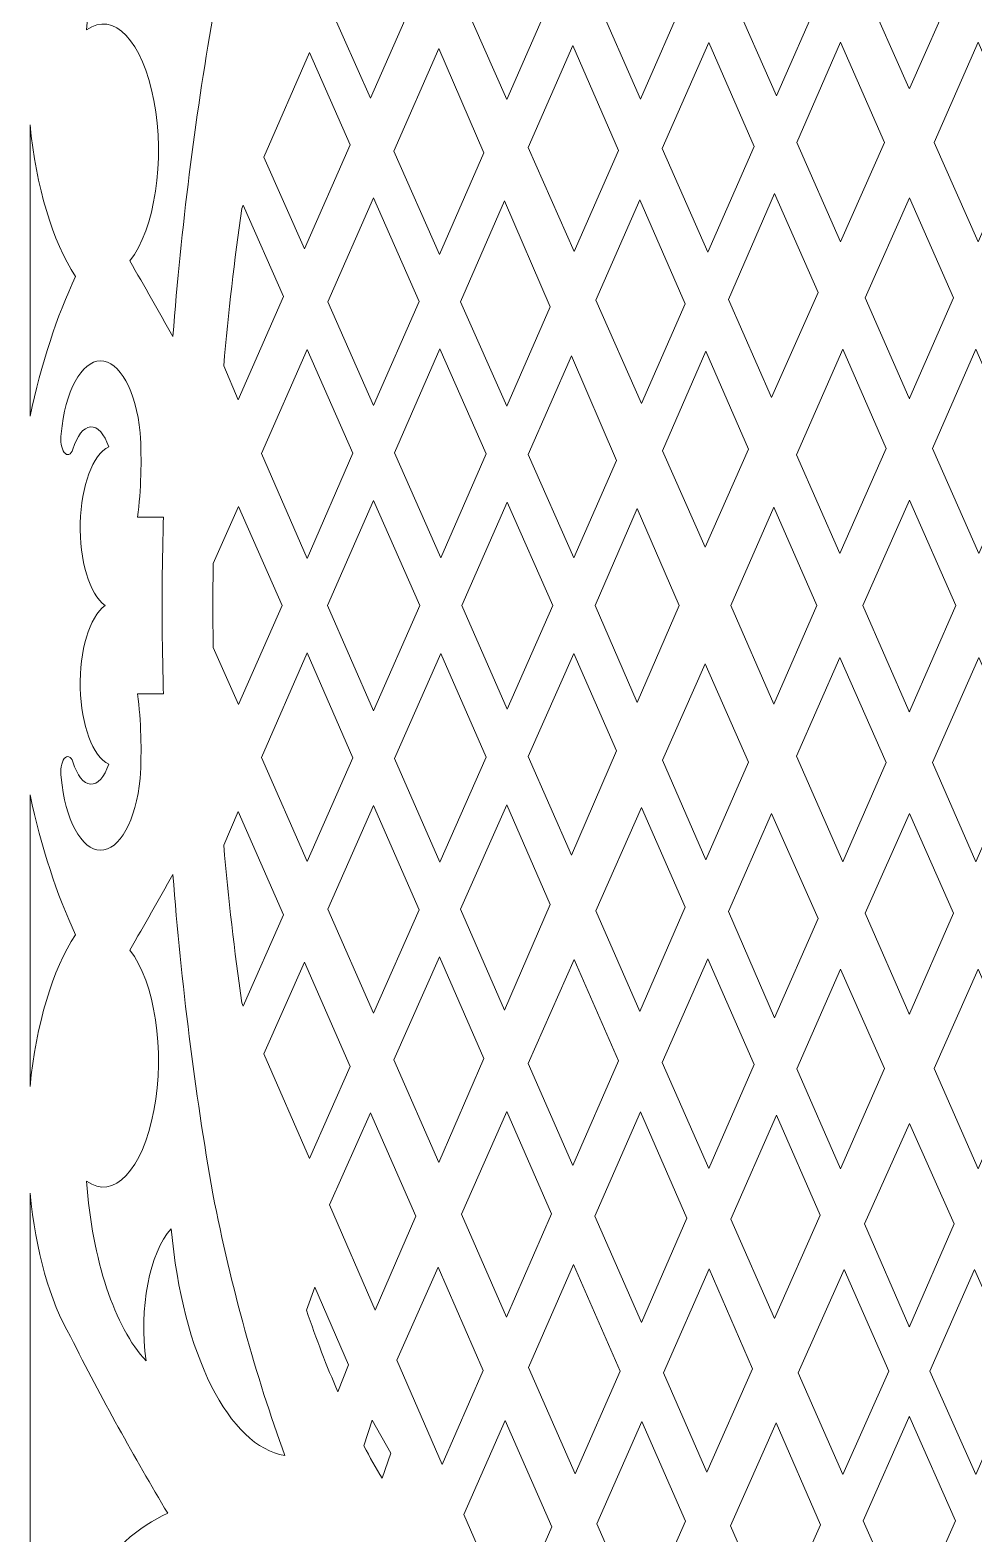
# Model space of a CAD drawing. Header units: millimetres. Extents: x -98 to 307, y -584 to 79.
# Drawn here: x 105.1 to 154.2, y -467.2 to -389 of the extents above; entities that cross this region are included whole.
import ezdxf

# ---------------------------------------------------------------- set-up
doc = ezdxf.new("R2010")
doc.units = ezdxf.units.MM
doc.header["$MEASUREMENT"] = 0
doc.layers.add('layer 1', color=7, linetype='Continuous')

msp = doc.modelspace()

# ---------------------------------------------------------------- linework, layer by layer
at = {"layer": 'layer 1', "lineweight": 9}
for points, knots in [([(112.428, -386.5152), (113.0181, -380.0022), (115.4353, -375.1855), (118.3397, -374.7352), (118.3397, -374.7352), (116.8266, -378.8583), (115.5662, -383.4327), (114.5933, -388.3326), (114.5933, -388.3326), (113.6549, -393.6914), (112.9598, -399.2562), (112.5188, -404.9394), (112.5188, -404.9394), (111.7734, -403.6297), (111.0287, -402.3178), (110.2847, -401.0037), (110.2847, -401.0037), (111.5747, -399.3688), (112.114, -395.7687), (111.5329, -392.6707), (111.5329, -392.6707), (110.9518, -389.5728), (109.4389, -387.9821), (108.031, -388.9889), (108.031, -388.9889), (108.3244, -384.9002), (109.4819, -381.4057), (111.1243, -379.6497), (111.1243, -379.6497), (110.7428, -382.3613), (111.3006, -385.2991), (112.428, -386.5152)], [0, 0, 0, 0, 0.1111111, 0.1111111, 0.1111111, 0.1111111, 0.2222222, 0.2222222, 0.2222222, 0.2222222, 0.3333333, 0.3333333, 0.3333333, 0.3333333, 0.4444444, 0.4444444, 0.4444444, 0.4444444, 0.5555556, 0.5555556, 0.5555556, 0.5555556, 0.6666667, 0.6666667, 0.6666667, 0.6666667, 0.7777778, 0.7777778, 0.7777778, 0.7777778, 1, 1, 1, 1]), ([(150.8077, -381.4773), (150.8077, -381.4773), (153.142, -386.7825), (153.142, -386.7825), (153.142, -386.7825), (153.142, -386.7825), (150.8297, -391.9983), (150.8297, -391.9983), (150.8297, -391.9983), (150.8297, -391.9983), (150.807, -392.0493), (150.807, -392.0493), (150.807, -392.0493), (150.807, -392.0493), (150.7856, -391.9983), (150.7856, -391.9983), (150.7856, -391.9983), (150.7856, -391.9983), (148.4733, -386.7825), (148.4733, -386.7825), (148.4733, -386.7825), (148.4733, -386.7825), (150.8077, -381.4773), (150.8077, -381.4773)], [0, 0, 0, 0, 0.1428571, 0.1428571, 0.1428571, 0.1428571, 0.2857143, 0.2857143, 0.2857143, 0.2857143, 0.4285714, 0.4285714, 0.4285714, 0.4285714, 0.5714286, 0.5714286, 0.5714286, 0.5714286, 0.7142857, 0.7142857, 0.7142857, 0.7142857, 1, 1, 1, 1]), ([(125.1423, -387.175), (125.1423, -387.175), (122.7872, -392.5495), (122.7872, -392.5495), (122.7872, -392.5495), (122.7872, -392.5495), (120.6649, -387.756), (120.6649, -387.756), (120.6649, -387.756), (120.6649, -387.756), (123.0355, -382.2918), (123.0355, -382.2918), (123.0355, -382.2918), (123.0355, -382.2918), (125.1423, -387.175), (125.1423, -387.175)], [0, 0, 0, 0, 0.2, 0.2, 0.2, 0.2, 0.4, 0.4, 0.4, 0.4, 0.6, 0.6, 0.6, 0.6, 1, 1, 1, 1]), ([(132.206, -387.2917), (132.206, -387.2917), (129.8846, -392.621), (129.8846, -392.621), (129.8846, -392.621), (129.8846, -392.621), (127.5182, -387.2746), (127.5182, -387.2746), (127.5182, -387.2746), (127.5182, -387.2746), (129.863, -381.9172), (129.863, -381.9172), (129.863, -381.9172), (129.863, -381.9172), (132.206, -387.2917), (132.206, -387.2917)], [0, 0, 0, 0, 0.2, 0.2, 0.2, 0.2, 0.4, 0.4, 0.4, 0.4, 0.6, 0.6, 0.6, 0.6, 1, 1, 1, 1]), ([(139.2452, -387.072), (139.2452, -387.072), (136.8358, -392.6016), (136.8358, -392.6016), (136.8358, -392.6016), (136.8358, -392.6016), (134.4552, -387.1759), (134.4552, -387.1759), (134.4552, -387.1759), (134.4552, -387.1759), (136.8736, -381.6503), (136.8736, -381.6503), (136.8736, -381.6503), (136.8736, -381.6503), (139.2452, -387.072), (139.2452, -387.072)], [0, 0, 0, 0, 0.2, 0.2, 0.2, 0.2, 0.4, 0.4, 0.4, 0.4, 0.6, 0.6, 0.6, 0.6, 1, 1, 1, 1]), ([(146.1708, -387.2351), (146.1708, -387.2351), (143.8967, -392.4208), (143.8967, -392.4208), (143.8967, -392.4208), (143.8967, -392.4208), (141.5288, -387.0267), (141.5288, -387.0267), (141.5288, -387.0267), (141.5288, -387.0267), (143.7998, -381.8457), (143.7998, -381.8457), (143.7998, -381.8457), (143.7998, -381.8457), (146.1708, -387.2351), (146.1708, -387.2351)], [0, 0, 0, 0, 0.2, 0.2, 0.2, 0.2, 0.4, 0.4, 0.4, 0.4, 0.6, 0.6, 0.6, 0.6, 1, 1, 1, 1]), ([(121.7294, -394.9632), (121.7294, -394.9632), (119.3565, -400.3783), (119.3565, -400.3783), (119.3565, -400.3783), (119.3565, -400.3783), (117.2542, -395.6177), (117.2542, -395.6177), (117.2542, -395.6177), (117.2542, -395.6177), (119.6188, -390.1672), (119.6188, -390.1672), (119.6188, -390.1672), (119.6188, -390.1672), (121.7294, -394.9632), (121.7294, -394.9632)], [0, 0, 0, 0, 0.2, 0.2, 0.2, 0.2, 0.4, 0.4, 0.4, 0.4, 0.6, 0.6, 0.6, 0.6, 1, 1, 1, 1]), ([(128.6826, -395.3804), (128.6826, -395.3804), (126.3804, -400.6654), (126.3804, -400.6654), (126.3804, -400.6654), (126.3804, -400.6654), (124.0053, -395.3007), (124.0053, -395.3007), (124.0053, -395.3007), (124.0053, -395.3007), (126.3434, -389.9587), (126.3434, -389.9587), (126.3434, -389.9587), (126.3434, -389.9587), (128.6826, -395.3804), (128.6826, -395.3804)], [0, 0, 0, 0, 0.2, 0.2, 0.2, 0.2, 0.4, 0.4, 0.4, 0.4, 0.6, 0.6, 0.6, 0.6, 1, 1, 1, 1]), ([(135.6786, -395.2572), (135.6786, -395.2572), (133.383, -400.5252), (133.383, -400.5252), (133.383, -400.5252), (133.383, -400.5252), (130.9843, -395.1059), (130.9843, -395.1059), (130.9843, -395.1059), (130.9843, -395.1059), (133.3031, -389.8081), (133.3031, -389.8081), (133.3031, -389.8081), (133.3031, -389.8081), (135.6786, -395.2572), (135.6786, -395.2572)], [0, 0, 0, 0, 0.2, 0.2, 0.2, 0.2, 0.4, 0.4, 0.4, 0.4, 0.6, 0.6, 0.6, 0.6, 1, 1, 1, 1]), ([(142.7394, -395.0601), (142.7394, -395.0601), (140.3276, -400.56), (140.3276, -400.56), (140.3276, -400.56), (140.3276, -400.56), (137.961, -395.1662), (137.961, -395.1662), (137.961, -395.1662), (137.961, -395.1662), (140.3759, -389.6568), (140.3759, -389.6568), (140.3759, -389.6568), (140.3759, -389.6568), (142.7394, -395.0601), (142.7394, -395.0601)], [0, 0, 0, 0, 0.2, 0.2, 0.2, 0.2, 0.4, 0.4, 0.4, 0.4, 0.6, 0.6, 0.6, 0.6, 1, 1, 1, 1]), ([(149.5206, -394.8499), (149.5206, -394.8499), (147.23, -400.0136), (147.23, -400.0136), (147.23, -400.0136), (147.23, -400.0136), (144.9602, -394.8432), (144.9602, -394.8432), (144.9602, -394.8432), (144.9602, -394.8432), (147.2283, -389.6392), (147.2283, -389.6392), (147.2283, -389.6392), (147.2283, -389.6392), (149.5206, -394.8499), (149.5206, -394.8499)], [0, 0, 0, 0, 0.2, 0.2, 0.2, 0.2, 0.4, 0.4, 0.4, 0.4, 0.6, 0.6, 0.6, 0.6, 1, 1, 1, 1]), ([(152.0947, -394.8499), (152.0947, -394.8499), (154.3853, -400.0136), (154.3853, -400.0136), (154.3853, -400.0136), (154.3853, -400.0136), (156.6551, -394.8432), (156.6551, -394.8432), (156.6551, -394.8432), (156.6551, -394.8432), (154.3869, -389.6392), (154.3869, -389.6392), (154.3869, -389.6392), (154.3869, -389.6392), (152.0947, -394.8499), (152.0947, -394.8499)], [0, 0, 0, 0, 0.2, 0.2, 0.2, 0.2, 0.4, 0.4, 0.4, 0.4, 0.6, 0.6, 0.6, 0.6, 1, 1, 1, 1]), ([(107.4565, -401.8114), (106.4816, -403.8852), (105.6804, -406.3478), (105.0923, -409.0785), (105.0923, -409.0785), (105.0923, -409.0785), (105.0923, -393.9249), (105.0923, -393.9249), (105.0923, -393.9249), (105.4059, -397.1519), (106.2529, -399.9773), (107.4565, -401.8114)], [0, 0, 0, 0, 0.25, 0.25, 0.25, 0.25, 0.5, 0.5, 0.5, 0.5, 1, 1, 1, 1]), ([(125.3151, -403.1112), (125.3151, -403.1112), (122.9555, -408.5281), (122.9555, -408.5281), (122.9555, -408.5281), (122.9555, -408.5281), (120.5751, -403.1378), (120.5751, -403.1378), (120.5751, -403.1378), (120.5751, -403.1378), (122.9445, -397.7244), (122.9445, -397.7244), (122.9445, -397.7244), (122.9445, -397.7244), (125.3151, -403.1112), (125.3151, -403.1112)], [0, 0, 0, 0, 0.2, 0.2, 0.2, 0.2, 0.4, 0.4, 0.4, 0.4, 0.6, 0.6, 0.6, 0.6, 1, 1, 1, 1]), ([(132.1365, -403.3858), (132.1365, -403.3858), (129.8788, -408.567), (129.8788, -408.567), (129.8788, -408.567), (129.8788, -408.567), (127.472, -403.1308), (127.472, -403.1308), (127.472, -403.1308), (127.472, -403.1308), (129.7655, -397.8905), (129.7655, -397.8905), (129.7655, -397.8905), (129.7655, -397.8905), (132.1365, -403.3858), (132.1365, -403.3858)], [0, 0, 0, 0, 0.2, 0.2, 0.2, 0.2, 0.4, 0.4, 0.4, 0.4, 0.6, 0.6, 0.6, 0.6, 1, 1, 1, 1]), ([(139.1555, -403.2329), (139.1555, -403.2329), (136.8791, -408.424), (136.8791, -408.424), (136.8791, -408.424), (136.8791, -408.424), (134.5029, -403.0553), (134.5029, -403.0553), (134.5029, -403.0553), (134.5029, -403.0553), (136.7967, -397.8222), (136.7967, -397.8222), (136.7967, -397.8222), (136.7967, -397.8222), (139.1555, -403.2329), (139.1555, -403.2329)], [0, 0, 0, 0, 0.2, 0.2, 0.2, 0.2, 0.4, 0.4, 0.4, 0.4, 0.6, 0.6, 0.6, 0.6, 1, 1, 1, 1]), ([(146.06, -402.6511), (146.06, -402.6511), (143.6393, -408.108), (143.6393, -408.108), (143.6393, -408.108), (143.6393, -408.108), (141.4017, -403.008), (141.4017, -403.008), (141.4017, -403.008), (141.4017, -403.008), (143.8045, -397.4949), (143.8045, -397.4949), (143.8045, -397.4949), (143.8045, -397.4949), (146.06, -402.6511), (146.06, -402.6511)], [0, 0, 0, 0, 0.2, 0.2, 0.2, 0.2, 0.4, 0.4, 0.4, 0.4, 0.6, 0.6, 0.6, 0.6, 1, 1, 1, 1]), ([(150.8077, -397.7254), (150.8077, -397.7254), (153.1039, -402.9325), (153.1039, -402.9325), (153.1039, -402.9325), (153.1039, -402.9325), (150.8297, -408.1129), (150.8297, -408.1129), (150.8297, -408.1129), (150.8297, -408.1129), (150.8079, -408.1712), (150.8079, -408.1712), (150.8079, -408.1712), (150.8079, -408.1712), (150.7856, -408.1129), (150.7856, -408.1129), (150.7856, -408.1129), (150.7856, -408.1129), (148.5114, -402.9325), (148.5114, -402.9325), (148.5114, -402.9325), (148.5114, -402.9325), (150.8077, -397.7254), (150.8077, -397.7254)], [0, 0, 0, 0, 0.1428571, 0.1428571, 0.1428571, 0.1428571, 0.2857143, 0.2857143, 0.2857143, 0.2857143, 0.4285714, 0.4285714, 0.4285714, 0.4285714, 0.5714286, 0.5714286, 0.5714286, 0.5714286, 0.7142857, 0.7142857, 0.7142857, 0.7142857, 1, 1, 1, 1]), ([(116.1777, -398.0991), (116.1777, -398.0991), (118.2735, -402.8498), (118.2735, -402.8498), (118.2735, -402.8498), (118.2735, -402.8498), (115.919, -408.2227), (115.919, -408.2227), (115.919, -408.2227), (115.919, -408.2227), (115.1623, -406.4622), (115.1623, -406.4622), (115.1623, -406.4622), (115.4019, -403.6918), (115.7156, -400.9575), (116.1015, -398.2746), (116.1015, -398.2746), (116.1015, -398.2746), (116.1777, -398.0991), (116.1777, -398.0991)], [0, 0, 0, 0, 0.1666667, 0.1666667, 0.1666667, 0.1666667, 0.3333333, 0.3333333, 0.3333333, 0.3333333, 0.5, 0.5, 0.5, 0.5, 0.6666667, 0.6666667, 0.6666667, 0.6666667, 1, 1, 1, 1]), ([(121.8739, -411.0109), (121.8739, -411.0109), (119.4942, -416.474), (119.4942, -416.474), (119.4942, -416.474), (119.4942, -416.474), (117.1249, -411.0207), (117.1249, -411.0207), (117.1249, -411.0207), (117.1249, -411.0207), (119.4922, -405.6122), (119.4922, -405.6122), (119.4922, -405.6122), (119.4922, -405.6122), (121.8739, -411.0109), (121.8739, -411.0109)], [0, 0, 0, 0, 0.2, 0.2, 0.2, 0.2, 0.4, 0.4, 0.4, 0.4, 0.6, 0.6, 0.6, 0.6, 1, 1, 1, 1]), ([(128.8028, -411.0364), (128.8028, -411.0364), (126.4487, -416.4387), (126.4487, -416.4387), (126.4487, -416.4387), (126.4487, -416.4387), (124.0373, -410.978), (124.0373, -410.978), (124.0373, -410.978), (124.0373, -410.978), (126.4007, -405.5782), (126.4007, -405.5782), (126.4007, -405.5782), (126.4007, -405.5782), (128.8028, -411.0364), (128.8028, -411.0364)], [0, 0, 0, 0, 0.2, 0.2, 0.2, 0.2, 0.4, 0.4, 0.4, 0.4, 0.6, 0.6, 0.6, 0.6, 1, 1, 1, 1]), ([(142.4498, -410.7895), (142.4498, -410.7895), (140.1854, -415.8941), (140.1854, -415.8941), (140.1854, -415.8941), (140.1854, -415.8941), (137.9685, -410.8853), (137.9685, -410.8853), (137.9685, -410.8853), (137.9685, -410.8853), (140.2297, -405.6971), (140.2297, -405.6971), (140.2297, -405.6971), (140.2297, -405.6971), (142.4498, -410.7895), (142.4498, -410.7895)], [0, 0, 0, 0, 0.2, 0.2, 0.2, 0.2, 0.4, 0.4, 0.4, 0.4, 0.6, 0.6, 0.6, 0.6, 1, 1, 1, 1]), ([(149.61, -410.7668), (149.61, -410.7668), (147.1966, -416.2155), (147.1966, -416.2155), (147.1966, -416.2155), (147.1966, -416.2155), (144.9482, -411.0911), (144.9482, -411.0911), (144.9482, -411.0911), (144.9482, -411.0911), (147.3481, -405.596), (147.3481, -405.596), (147.3481, -405.596), (147.3481, -405.596), (149.61, -410.7668), (149.61, -410.7668)], [0, 0, 0, 0, 0.2, 0.2, 0.2, 0.2, 0.4, 0.4, 0.4, 0.4, 0.6, 0.6, 0.6, 0.6, 1, 1, 1, 1]), ([(152.0053, -410.7668), (152.0053, -410.7668), (154.4187, -416.2155), (154.4187, -416.2155), (154.4187, -416.2155), (154.4187, -416.2155), (156.6671, -411.0911), (156.6671, -411.0911), (156.6671, -411.0911), (156.6671, -411.0911), (154.2671, -405.596), (154.2671, -405.596), (154.2671, -405.596), (154.2671, -405.596), (152.0053, -410.7668), (152.0053, -410.7668)], [0, 0, 0, 0, 0.2, 0.2, 0.2, 0.2, 0.4, 0.4, 0.4, 0.4, 0.6, 0.6, 0.6, 0.6, 1, 1, 1, 1]), ([(108.9921, -418.925), (108.1865, -419.5237), (107.6571, -421.2835), (107.7011, -423.2164), (107.7011, -423.2164), (107.7451, -425.1494), (108.3515, -426.7742), (109.18, -427.1789), (109.18, -427.1789), (108.958, -427.8526), (108.6066, -428.2383), (108.2377, -428.2132), (108.2377, -428.2132), (107.8687, -428.1882), (107.528, -427.7555), (107.3239, -427.0527), (107.3239, -427.0527), (107.2095, -426.7588), (107.0207, -426.6882), (106.8712, -426.8833), (106.8712, -426.8833), (106.7218, -427.0784), (106.6526, -427.486), (106.7053, -427.8604), (106.7053, -427.8604), (106.915, -430.0616), (107.7653, -431.6353), (108.7513, -431.6474), (108.7513, -431.6474), (109.7373, -431.6596), (110.5949, -430.1068), (110.815, -427.9108), (110.815, -427.9108), (110.9084, -426.4421), (110.8632, -424.9445), (110.6824, -423.5189), (110.6824, -423.5189), (110.6824, -423.5189), (112.026, -423.5189), (112.026, -423.5189), (112.026, -423.5189), (111.9836, -421.9894), (111.9595, -420.4575), (111.9537, -418.925), (111.9537, -418.925), (111.9595, -417.3925), (111.9836, -415.8606), (112.026, -414.3311), (112.026, -414.3311), (112.026, -414.3311), (110.6824, -414.3311), (110.6824, -414.3311), (110.6824, -414.3311), (110.8632, -412.9054), (110.9084, -411.4079), (110.815, -409.9392), (110.815, -409.9392), (110.5949, -407.7432), (109.7373, -406.1904), (108.7513, -406.2026), (108.7513, -406.2026), (107.7653, -406.2147), (106.9151, -407.7884), (106.7053, -409.9896), (106.7053, -409.9896), (106.6525, -410.364), (106.7218, -410.7716), (106.8712, -410.9667), (106.8712, -410.9667), (107.0207, -411.1618), (107.2096, -411.0911), (107.3239, -410.7973), (107.3239, -410.7973), (107.528, -410.0945), (107.8687, -409.6618), (108.2377, -409.6368), (108.2377, -409.6368), (108.6066, -409.6117), (108.958, -409.9974), (109.18, -410.6712), (109.18, -410.6712), (108.3515, -411.0758), (107.7451, -412.7006), (107.7011, -414.6336), (107.7011, -414.6336), (107.6571, -416.5665), (108.1865, -418.3262), (108.9921, -418.925)], [0, 0, 0, 0, 0.0434783, 0.0434783, 0.0434783, 0.0434783, 0.0869565, 0.0869565, 0.0869565, 0.0869565, 0.1304348, 0.1304348, 0.1304348, 0.1304348, 0.173913, 0.173913, 0.173913, 0.173913, 0.2173913, 0.2173913, 0.2173913, 0.2173913, 0.2608696, 0.2608696, 0.2608696, 0.2608696, 0.3043478, 0.3043478, 0.3043478, 0.3043478, 0.3478261, 0.3478261, 0.3478261, 0.3478261, 0.3913043, 0.3913043, 0.3913043, 0.3913043, 0.4347826, 0.4347826, 0.4347826, 0.4347826, 0.4782609, 0.4782609, 0.4782609, 0.4782609, 0.5217391, 0.5217391, 0.5217391, 0.5217391, 0.5652174, 0.5652174, 0.5652174, 0.5652174, 0.6086957, 0.6086957, 0.6086957, 0.6086957, 0.6521739, 0.6521739, 0.6521739, 0.6521739, 0.6956522, 0.6956522, 0.6956522, 0.6956522, 0.7391304, 0.7391304, 0.7391304, 0.7391304, 0.7826087, 0.7826087, 0.7826087, 0.7826087, 0.826087, 0.826087, 0.826087, 0.826087, 0.8695652, 0.8695652, 0.8695652, 0.8695652, 0.9130435, 0.9130435, 0.9130435, 0.9130435, 1, 1, 1, 1]), ([(135.5842, -411.3768), (135.5842, -411.3768), (133.3642, -416.4395), (133.3642, -416.4395), (133.3642, -416.4395), (133.3642, -416.4395), (130.9884, -411.0733), (130.9884, -411.0733), (130.9884, -411.0733), (130.9884, -411.0733), (133.2385, -405.9399), (133.2385, -405.9399), (133.2385, -405.9399), (133.2385, -405.9399), (135.5842, -411.3768), (135.5842, -411.3768)], [0, 0, 0, 0, 0.2, 0.2, 0.2, 0.2, 0.4, 0.4, 0.4, 0.4, 0.6, 0.6, 0.6, 0.6, 1, 1, 1, 1]), ([(120.5591, -418.925), (120.5591, -418.925), (122.9527, -424.3938), (122.9527, -424.3938), (122.9527, -424.3938), (122.9527, -424.3938), (125.3653, -418.925), (125.3653, -418.925), (125.3653, -418.925), (125.3653, -418.925), (122.9527, -413.4562), (122.9527, -413.4562), (122.9527, -413.4562), (122.9527, -413.4562), (120.5591, -418.925), (120.5591, -418.925)], [0, 0, 0, 0, 0.2, 0.2, 0.2, 0.2, 0.4, 0.4, 0.4, 0.4, 0.6, 0.6, 0.6, 0.6, 1, 1, 1, 1]), ([(132.2743, -418.925), (132.2743, -418.925), (129.9058, -424.3069), (129.9058, -424.3069), (129.9058, -424.3069), (129.9058, -424.3069), (127.5467, -418.925), (127.5467, -418.925), (127.5467, -418.925), (127.5467, -418.925), (129.9058, -413.5431), (129.9058, -413.5431), (129.9058, -413.5431), (129.9058, -413.5431), (132.2743, -418.925), (132.2743, -418.925)], [0, 0, 0, 0, 0.2, 0.2, 0.2, 0.2, 0.4, 0.4, 0.4, 0.4, 0.6, 0.6, 0.6, 0.6, 1, 1, 1, 1]), ([(150.8077, -413.4542), (150.8077, -413.4542), (153.2299, -418.925), (153.2299, -418.925), (153.2299, -418.925), (153.2299, -418.925), (150.8297, -424.3958), (150.8297, -424.3958), (150.8297, -424.3958), (150.8297, -424.3958), (150.808, -424.4509), (150.808, -424.4509), (150.808, -424.4509), (150.808, -424.4509), (150.7856, -424.3958), (150.7856, -424.3958), (150.7856, -424.3958), (150.7856, -424.3958), (148.3854, -418.925), (148.3854, -418.925), (148.3854, -418.925), (148.3854, -418.925), (150.8077, -413.4542), (150.8077, -413.4542)], [0, 0, 0, 0, 0.1428571, 0.1428571, 0.1428571, 0.1428571, 0.2857143, 0.2857143, 0.2857143, 0.2857143, 0.4285714, 0.4285714, 0.4285714, 0.4285714, 0.5714286, 0.5714286, 0.5714286, 0.5714286, 0.7142857, 0.7142857, 0.7142857, 0.7142857, 1, 1, 1, 1]), ([(114.5909, -418.925), (114.5953, -419.6515), (114.6046, -420.378), (114.619, -421.1039), (114.619, -421.1039), (114.619, -421.1039), (115.9213, -424.0792), (115.9213, -424.0792), (115.9213, -424.0792), (115.9213, -424.0792), (118.2021, -418.925), (118.2021, -418.925), (118.2021, -418.925), (118.2021, -418.925), (115.9213, -413.7708), (115.9213, -413.7708), (115.9213, -413.7708), (115.9213, -413.7708), (114.619, -416.7461), (114.619, -416.7461), (114.619, -416.7461), (114.6046, -417.472), (114.5953, -418.1984), (114.591, -418.925)], [0, 0, 0, 0, 0.1428571, 0.1428571, 0.1428571, 0.1428571, 0.2857143, 0.2857143, 0.2857143, 0.2857143, 0.4285714, 0.4285714, 0.4285714, 0.4285714, 0.5714286, 0.5714286, 0.5714286, 0.5714286, 0.7142857, 0.7142857, 0.7142857, 0.7142857, 1, 1, 1, 1]), ([(138.8409, -418.925), (138.8409, -418.925), (136.6638, -423.971), (136.6638, -423.971), (136.6638, -423.971), (136.6638, -423.971), (134.4646, -418.925), (134.4646, -418.925), (134.4646, -418.925), (134.4646, -418.925), (136.6638, -413.879), (136.6638, -413.879), (136.6638, -413.879), (136.6638, -413.879), (138.8409, -418.925), (138.8409, -418.925)], [0, 0, 0, 0, 0.2, 0.2, 0.2, 0.2, 0.4, 0.4, 0.4, 0.4, 0.6, 0.6, 0.6, 0.6, 1, 1, 1, 1]), ([(145.9964, -418.925), (145.9964, -418.925), (143.7637, -424.0465), (143.7637, -424.0465), (143.7637, -424.0465), (143.7637, -424.0465), (141.527, -418.925), (141.527, -418.925), (141.527, -418.925), (141.527, -418.925), (143.7637, -413.8035), (143.7637, -413.8035), (143.7637, -413.8035), (143.7637, -413.8035), (145.9964, -418.925), (145.9964, -418.925)], [0, 0, 0, 0, 0.2, 0.2, 0.2, 0.2, 0.4, 0.4, 0.4, 0.4, 0.6, 0.6, 0.6, 0.6, 1, 1, 1, 1]), ([(121.8739, -426.8391), (121.8739, -426.8391), (119.4942, -421.376), (119.4942, -421.376), (119.4942, -421.376), (119.4942, -421.376), (117.1249, -426.8293), (117.1249, -426.8293), (117.1249, -426.8293), (117.1249, -426.8293), (119.4922, -432.2378), (119.4922, -432.2378), (119.4922, -432.2378), (119.4922, -432.2378), (121.8739, -426.8391), (121.8739, -426.8391)], [0, 0, 0, 0, 0.2, 0.2, 0.2, 0.2, 0.4, 0.4, 0.4, 0.4, 0.6, 0.6, 0.6, 0.6, 1, 1, 1, 1]), ([(128.8028, -426.8136), (128.8028, -426.8136), (126.4487, -421.4113), (126.4487, -421.4113), (126.4487, -421.4113), (126.4487, -421.4113), (124.0373, -426.872), (124.0373, -426.872), (124.0373, -426.872), (124.0373, -426.872), (126.4007, -432.2717), (126.4007, -432.2717), (126.4007, -432.2717), (126.4007, -432.2717), (128.8028, -426.8136), (128.8028, -426.8136)], [0, 0, 0, 0, 0.2, 0.2, 0.2, 0.2, 0.4, 0.4, 0.4, 0.4, 0.6, 0.6, 0.6, 0.6, 1, 1, 1, 1]), ([(135.5842, -426.4732), (135.5842, -426.4732), (133.3642, -421.4105), (133.3642, -421.4105), (133.3642, -421.4105), (133.3642, -421.4105), (130.9884, -426.7767), (130.9884, -426.7767), (130.9884, -426.7767), (130.9884, -426.7767), (133.2385, -431.9101), (133.2385, -431.9101), (133.2385, -431.9101), (133.2385, -431.9101), (135.5842, -426.4732), (135.5842, -426.4732)], [0, 0, 0, 0, 0.2, 0.2, 0.2, 0.2, 0.4, 0.4, 0.4, 0.4, 0.6, 0.6, 0.6, 0.6, 1, 1, 1, 1]), ([(142.4498, -427.0605), (142.4498, -427.0605), (140.1854, -421.9559), (140.1854, -421.9559), (140.1854, -421.9559), (140.1854, -421.9559), (137.9685, -426.9647), (137.9685, -426.9647), (137.9685, -426.9647), (137.9685, -426.9647), (140.2297, -432.1529), (140.2297, -432.1529), (140.2297, -432.1529), (140.2297, -432.1529), (142.4498, -427.0605), (142.4498, -427.0605)], [0, 0, 0, 0, 0.2, 0.2, 0.2, 0.2, 0.4, 0.4, 0.4, 0.4, 0.6, 0.6, 0.6, 0.6, 1, 1, 1, 1]), ([(149.61, -427.0832), (149.61, -427.0832), (147.1966, -421.6345), (147.1966, -421.6345), (147.1966, -421.6345), (147.1966, -421.6345), (144.9482, -426.7588), (144.9482, -426.7588), (144.9482, -426.7588), (144.9482, -426.7588), (147.3481, -432.254), (147.3481, -432.254), (147.3481, -432.254), (147.3481, -432.254), (149.61, -427.0832), (149.61, -427.0832)], [0, 0, 0, 0, 0.2, 0.2, 0.2, 0.2, 0.4, 0.4, 0.4, 0.4, 0.6, 0.6, 0.6, 0.6, 1, 1, 1, 1]), ([(152.0053, -427.0832), (152.0053, -427.0832), (154.4187, -421.6345), (154.4187, -421.6345), (154.4187, -421.6345), (154.4187, -421.6345), (156.6671, -426.7588), (156.6671, -426.7588), (156.6671, -426.7588), (156.6671, -426.7588), (154.2671, -432.254), (154.2671, -432.254), (154.2671, -432.254), (154.2671, -432.254), (152.0053, -427.0832), (152.0053, -427.0832)], [0, 0, 0, 0, 0.2, 0.2, 0.2, 0.2, 0.4, 0.4, 0.4, 0.4, 0.6, 0.6, 0.6, 0.6, 1, 1, 1, 1]), ([(107.4565, -436.0386), (106.4816, -433.9648), (105.6804, -431.5022), (105.0923, -428.7715), (105.0923, -428.7715), (105.0923, -428.7715), (105.0923, -443.9251), (105.0923, -443.9251), (105.0923, -443.9251), (105.4059, -440.6981), (106.2529, -437.8726), (107.4565, -436.0386)], [0, 0, 0, 0, 0.25, 0.25, 0.25, 0.25, 0.5, 0.5, 0.5, 0.5, 1, 1, 1, 1]), ([(116.1777, -439.7508), (116.1777, -439.7508), (118.2735, -435.0002), (118.2735, -435.0002), (118.2735, -435.0002), (118.2735, -435.0002), (115.919, -429.6273), (115.919, -429.6273), (115.919, -429.6273), (115.919, -429.6273), (115.1623, -431.3877), (115.1623, -431.3877), (115.1623, -431.3877), (115.4019, -434.1582), (115.7156, -436.8925), (116.1015, -439.5754), (116.1015, -439.5754), (116.1015, -439.5754), (116.1777, -439.7508), (116.1777, -439.7508)], [0, 0, 0, 0, 0.1666667, 0.1666667, 0.1666667, 0.1666667, 0.3333333, 0.3333333, 0.3333333, 0.3333333, 0.5, 0.5, 0.5, 0.5, 0.6666667, 0.6666667, 0.6666667, 0.6666667, 1, 1, 1, 1]), ([(125.3151, -434.7388), (125.3151, -434.7388), (122.9555, -429.3219), (122.9555, -429.3219), (122.9555, -429.3219), (122.9555, -429.3219), (120.5751, -434.7122), (120.5751, -434.7122), (120.5751, -434.7122), (120.5751, -434.7122), (122.9445, -440.1256), (122.9445, -440.1256), (122.9445, -440.1256), (122.9445, -440.1256), (125.3151, -434.7388), (125.3151, -434.7388)], [0, 0, 0, 0, 0.2, 0.2, 0.2, 0.2, 0.4, 0.4, 0.4, 0.4, 0.6, 0.6, 0.6, 0.6, 1, 1, 1, 1]), ([(132.1365, -434.4642), (132.1365, -434.4642), (129.8788, -429.2829), (129.8788, -429.2829), (129.8788, -429.2829), (129.8788, -429.2829), (127.472, -434.7192), (127.472, -434.7192), (127.472, -434.7192), (127.472, -434.7192), (129.7655, -439.9596), (129.7655, -439.9596), (129.7655, -439.9596), (129.7655, -439.9596), (132.1365, -434.4642), (132.1365, -434.4642)], [0, 0, 0, 0, 0.2, 0.2, 0.2, 0.2, 0.4, 0.4, 0.4, 0.4, 0.6, 0.6, 0.6, 0.6, 1, 1, 1, 1]), ([(139.1555, -434.6171), (139.1555, -434.6171), (136.8791, -429.426), (136.8791, -429.426), (136.8791, -429.426), (136.8791, -429.426), (134.5029, -434.7947), (134.5029, -434.7947), (134.5029, -434.7947), (134.5029, -434.7947), (136.7967, -440.0278), (136.7967, -440.0278), (136.7967, -440.0278), (136.7967, -440.0278), (139.1555, -434.6171), (139.1555, -434.6171)], [0, 0, 0, 0, 0.2, 0.2, 0.2, 0.2, 0.4, 0.4, 0.4, 0.4, 0.6, 0.6, 0.6, 0.6, 1, 1, 1, 1]), ([(146.06, -435.1989), (146.06, -435.1989), (143.6393, -429.742), (143.6393, -429.742), (143.6393, -429.742), (143.6393, -429.742), (141.4017, -434.842), (141.4017, -434.842), (141.4017, -434.842), (141.4017, -434.842), (143.8045, -440.3551), (143.8045, -440.3551), (143.8045, -440.3551), (143.8045, -440.3551), (146.06, -435.1989), (146.06, -435.1989)], [0, 0, 0, 0, 0.2, 0.2, 0.2, 0.2, 0.4, 0.4, 0.4, 0.4, 0.6, 0.6, 0.6, 0.6, 1, 1, 1, 1]), ([(150.8077, -429.7371), (150.8077, -429.7371), (153.1039, -434.9175), (153.1039, -434.9175), (153.1039, -434.9175), (153.1039, -434.9175), (150.8297, -440.1246), (150.8297, -440.1246), (150.8297, -440.1246), (150.8297, -440.1246), (150.8075, -440.1794), (150.8075, -440.1794), (150.8075, -440.1794), (150.8075, -440.1794), (150.7856, -440.1246), (150.7856, -440.1246), (150.7856, -440.1246), (150.7856, -440.1246), (148.5114, -434.9175), (148.5114, -434.9175), (148.5114, -434.9175), (148.5114, -434.9175), (150.8077, -429.7371), (150.8077, -429.7371)], [0, 0, 0, 0, 0.1428571, 0.1428571, 0.1428571, 0.1428571, 0.2857143, 0.2857143, 0.2857143, 0.2857143, 0.4285714, 0.4285714, 0.4285714, 0.4285714, 0.5714286, 0.5714286, 0.5714286, 0.5714286, 0.7142857, 0.7142857, 0.7142857, 0.7142857, 1, 1, 1, 1]), ([(112.428, -451.3348), (113.0181, -457.8478), (115.4353, -462.6644), (118.3397, -463.1148), (118.3397, -463.1148), (116.8266, -458.9917), (115.5662, -454.4173), (114.5933, -449.5174), (114.5933, -449.5174), (113.6549, -444.1586), (112.9598, -438.5938), (112.5188, -432.9106), (112.5188, -432.9106), (111.7734, -434.2203), (111.0287, -435.5322), (110.2847, -436.8463), (110.2847, -436.8463), (111.5747, -438.4812), (112.114, -442.0813), (111.5329, -445.1793), (111.5329, -445.1793), (110.9518, -448.2772), (109.4389, -449.8679), (108.031, -448.8611), (108.031, -448.8611), (108.3244, -452.9498), (109.4819, -456.4443), (111.1243, -458.2003), (111.1243, -458.2003), (110.7428, -455.4886), (111.3006, -452.5509), (112.428, -451.3348)], [0, 0, 0, 0, 0.1111111, 0.1111111, 0.1111111, 0.1111111, 0.2222222, 0.2222222, 0.2222222, 0.2222222, 0.3333333, 0.3333333, 0.3333333, 0.3333333, 0.4444444, 0.4444444, 0.4444444, 0.4444444, 0.5555556, 0.5555556, 0.5555556, 0.5555556, 0.6666667, 0.6666667, 0.6666667, 0.6666667, 0.7777778, 0.7777778, 0.7777778, 0.7777778, 1, 1, 1, 1]), ([(121.7294, -442.8868), (121.7294, -442.8868), (119.3565, -437.4716), (119.3565, -437.4716), (119.3565, -437.4716), (119.3565, -437.4716), (117.2542, -442.2323), (117.2542, -442.2323), (117.2542, -442.2323), (117.2542, -442.2323), (119.6188, -447.6828), (119.6188, -447.6828), (119.6188, -447.6828), (119.6188, -447.6828), (121.7294, -442.8868), (121.7294, -442.8868)], [0, 0, 0, 0, 0.2, 0.2, 0.2, 0.2, 0.4, 0.4, 0.4, 0.4, 0.6, 0.6, 0.6, 0.6, 1, 1, 1, 1]), ([(128.6826, -442.4696), (128.6826, -442.4696), (126.3804, -437.1846), (126.3804, -437.1846), (126.3804, -437.1846), (126.3804, -437.1846), (124.0053, -442.5493), (124.0053, -442.5493), (124.0053, -442.5493), (124.0053, -442.5493), (126.3434, -447.8913), (126.3434, -447.8913), (126.3434, -447.8913), (126.3434, -447.8913), (128.6826, -442.4696), (128.6826, -442.4696)], [0, 0, 0, 0, 0.2, 0.2, 0.2, 0.2, 0.4, 0.4, 0.4, 0.4, 0.6, 0.6, 0.6, 0.6, 1, 1, 1, 1]), ([(135.6786, -442.5928), (135.6786, -442.5928), (133.383, -437.3248), (133.383, -437.3248), (133.383, -437.3248), (133.383, -437.3248), (130.9843, -442.7441), (130.9843, -442.7441), (130.9843, -442.7441), (130.9843, -442.7441), (133.3031, -448.0419), (133.3031, -448.0419), (133.3031, -448.0419), (133.3031, -448.0419), (135.6786, -442.5928), (135.6786, -442.5928)], [0, 0, 0, 0, 0.2, 0.2, 0.2, 0.2, 0.4, 0.4, 0.4, 0.4, 0.6, 0.6, 0.6, 0.6, 1, 1, 1, 1]), ([(142.7394, -442.7899), (142.7394, -442.7899), (140.3276, -437.29), (140.3276, -437.29), (140.3276, -437.29), (140.3276, -437.29), (137.961, -442.6838), (137.961, -442.6838), (137.961, -442.6838), (137.961, -442.6838), (140.3759, -448.1932), (140.3759, -448.1932), (140.3759, -448.1932), (140.3759, -448.1932), (142.7394, -442.7899), (142.7394, -442.7899)], [0, 0, 0, 0, 0.2, 0.2, 0.2, 0.2, 0.4, 0.4, 0.4, 0.4, 0.6, 0.6, 0.6, 0.6, 1, 1, 1, 1]), ([(149.5206, -443.0001), (149.5206, -443.0001), (147.23, -437.8364), (147.23, -437.8364), (147.23, -437.8364), (147.23, -437.8364), (144.9602, -443.0068), (144.9602, -443.0068), (144.9602, -443.0068), (144.9602, -443.0068), (147.2283, -448.2108), (147.2283, -448.2108), (147.2283, -448.2108), (147.2283, -448.2108), (149.5206, -443.0001), (149.5206, -443.0001)], [0, 0, 0, 0, 0.2, 0.2, 0.2, 0.2, 0.4, 0.4, 0.4, 0.4, 0.6, 0.6, 0.6, 0.6, 1, 1, 1, 1]), ([(152.0947, -443.0001), (152.0947, -443.0001), (154.3853, -437.8364), (154.3853, -437.8364), (154.3853, -437.8364), (154.3853, -437.8364), (156.6551, -443.0068), (156.6551, -443.0068), (156.6551, -443.0068), (156.6551, -443.0068), (154.3869, -448.2108), (154.3869, -448.2108), (154.3869, -448.2108), (154.3869, -448.2108), (152.0947, -443.0001), (152.0947, -443.0001)], [0, 0, 0, 0, 0.2, 0.2, 0.2, 0.2, 0.4, 0.4, 0.4, 0.4, 0.6, 0.6, 0.6, 0.6, 1, 1, 1, 1]), ([(125.1423, -450.675), (125.1423, -450.675), (122.7872, -445.3005), (122.7872, -445.3005), (122.7872, -445.3005), (122.7872, -445.3005), (120.6649, -450.094), (120.6649, -450.094), (120.6649, -450.094), (120.6649, -450.094), (123.0355, -455.5581), (123.0355, -455.5581), (123.0355, -455.5581), (123.0355, -455.5581), (125.1423, -450.675), (125.1423, -450.675)], [0, 0, 0, 0, 0.2, 0.2, 0.2, 0.2, 0.4, 0.4, 0.4, 0.4, 0.6, 0.6, 0.6, 0.6, 1, 1, 1, 1]), ([(132.206, -450.5583), (132.206, -450.5583), (129.8846, -445.229), (129.8846, -445.229), (129.8846, -445.229), (129.8846, -445.229), (127.5182, -450.5754), (127.5182, -450.5754), (127.5182, -450.5754), (127.5182, -450.5754), (129.863, -455.9328), (129.863, -455.9328), (129.863, -455.9328), (129.863, -455.9328), (132.206, -450.5583), (132.206, -450.5583)], [0, 0, 0, 0, 0.2, 0.2, 0.2, 0.2, 0.4, 0.4, 0.4, 0.4, 0.6, 0.6, 0.6, 0.6, 1, 1, 1, 1]), ([(139.2452, -450.7779), (139.2452, -450.7779), (136.8358, -445.2484), (136.8358, -445.2484), (136.8358, -445.2484), (136.8358, -445.2484), (134.4552, -450.6741), (134.4552, -450.6741), (134.4552, -450.6741), (134.4552, -450.6741), (136.8736, -456.1997), (136.8736, -456.1997), (136.8736, -456.1997), (136.8736, -456.1997), (139.2452, -450.7779), (139.2452, -450.7779)], [0, 0, 0, 0, 0.2, 0.2, 0.2, 0.2, 0.4, 0.4, 0.4, 0.4, 0.6, 0.6, 0.6, 0.6, 1, 1, 1, 1]), ([(146.1708, -450.6148), (146.1708, -450.6148), (143.8967, -445.4292), (143.8967, -445.4292), (143.8967, -445.4292), (143.8967, -445.4292), (141.5288, -450.8233), (141.5288, -450.8233), (141.5288, -450.8233), (141.5288, -450.8233), (143.7998, -456.0043), (143.7998, -456.0043), (143.7998, -456.0043), (143.7998, -456.0043), (146.1708, -450.6148), (146.1708, -450.6148)], [0, 0, 0, 0, 0.2, 0.2, 0.2, 0.2, 0.4, 0.4, 0.4, 0.4, 0.6, 0.6, 0.6, 0.6, 1, 1, 1, 1]), ([(150.8077, -445.8517), (150.8077, -445.8517), (153.142, -451.0675), (153.142, -451.0675), (153.142, -451.0675), (153.142, -451.0675), (150.8297, -456.3727), (150.8297, -456.3727), (150.8297, -456.3727), (150.8297, -456.3727), (150.8077, -456.4231), (150.8077, -456.4231), (150.8077, -456.4231), (150.8077, -456.4231), (150.7856, -456.3727), (150.7856, -456.3727), (150.7856, -456.3727), (150.7856, -456.3727), (148.4733, -451.0675), (148.4733, -451.0675), (148.4733, -451.0675), (148.4733, -451.0675), (150.8077, -445.8517), (150.8077, -445.8517)], [0, 0, 0, 0, 0.1428571, 0.1428571, 0.1428571, 0.1428571, 0.2857143, 0.2857143, 0.2857143, 0.2857143, 0.4285714, 0.4285714, 0.4285714, 0.4285714, 0.5714286, 0.5714286, 0.5714286, 0.5714286, 0.7142857, 0.7142857, 0.7142857, 0.7142857, 1, 1, 1, 1]), ([(105.0923, -477.4129), (105.0923, -477.4129), (105.0923, -449.4817), (105.0923, -449.4817), (105.0923, -449.4817), (105.3815, -452.4585), (106.1258, -455.1023), (107.1914, -456.9383), (107.1914, -456.9383), (108.8222, -460.158), (110.5102, -463.2231), (112.2512, -466.1261), (112.2512, -466.1261), (110.7355, -466.7982), (109.2842, -468.0802), (107.9647, -469.9123), (107.9647, -469.9123), (106.6947, -471.6842), (105.6923, -474.3015), (105.0923, -477.4129)], [0, 0, 0, 0, 0.1666667, 0.1666667, 0.1666667, 0.1666667, 0.3333333, 0.3333333, 0.3333333, 0.3333333, 0.5, 0.5, 0.5, 0.5, 0.6666667, 0.6666667, 0.6666667, 0.6666667, 1, 1, 1, 1]), ([(128.6578, -458.6976), (128.6578, -458.6976), (126.3023, -453.3223), (126.3023, -453.3223), (126.3023, -453.3223), (126.3023, -453.3223), (124.1627, -458.1565), (124.1627, -458.1565), (124.1627, -458.1565), (124.1627, -458.1565), (126.5224, -463.5957), (126.5224, -463.5957), (126.5224, -463.5957), (126.5224, -463.5957), (128.6578, -458.6976), (128.6578, -458.6976)], [0, 0, 0, 0, 0.2, 0.2, 0.2, 0.2, 0.4, 0.4, 0.4, 0.4, 0.6, 0.6, 0.6, 0.6, 1, 1, 1, 1]), ([(135.7662, -458.7314), (135.7662, -458.7314), (133.3518, -453.1888), (133.3518, -453.1888), (133.3518, -453.1888), (133.3518, -453.1888), (131.0041, -458.5397), (131.0041, -458.5397), (131.0041, -458.5397), (131.0041, -458.5397), (133.4277, -464.0773), (133.4277, -464.0773), (133.4277, -464.0773), (133.4277, -464.0773), (135.7662, -458.7314), (135.7662, -458.7314)], [0, 0, 0, 0, 0.2, 0.2, 0.2, 0.2, 0.4, 0.4, 0.4, 0.4, 0.6, 0.6, 0.6, 0.6, 1, 1, 1, 1]), ([(142.6558, -458.6049), (142.6558, -458.6049), (140.3926, -453.4111), (140.3926, -453.4111), (140.3926, -453.4111), (140.3926, -453.4111), (138.0193, -458.8174), (138.0193, -458.8174), (138.0193, -458.8174), (138.0193, -458.8174), (140.2851, -463.994), (140.2851, -463.994), (140.2851, -463.994), (140.2851, -463.994), (142.6558, -458.6049), (142.6558, -458.6049)], [0, 0, 0, 0, 0.2, 0.2, 0.2, 0.2, 0.4, 0.4, 0.4, 0.4, 0.6, 0.6, 0.6, 0.6, 1, 1, 1, 1]), ([(149.7347, -458.7421), (149.7347, -458.7421), (147.4155, -453.4534), (147.4155, -453.4534), (147.4155, -453.4534), (147.4155, -453.4534), (145.0352, -458.8228), (145.0352, -458.8228), (145.0352, -458.8228), (145.0352, -458.8228), (147.3533, -464.1112), (147.3533, -464.1112), (147.3533, -464.1112), (147.3533, -464.1112), (149.7347, -458.7421), (149.7347, -458.7421)], [0, 0, 0, 0, 0.2, 0.2, 0.2, 0.2, 0.4, 0.4, 0.4, 0.4, 0.6, 0.6, 0.6, 0.6, 1, 1, 1, 1]), ([(151.8806, -458.7421), (151.8806, -458.7421), (154.1998, -453.4534), (154.1998, -453.4534), (154.1998, -453.4534), (154.1998, -453.4534), (156.5801, -458.8228), (156.5801, -458.8228), (156.5801, -458.8228), (156.5801, -458.8228), (154.262, -464.1112), (154.262, -464.1112), (154.262, -464.1112), (154.262, -464.1112), (151.8806, -458.7421), (151.8806, -458.7421)], [0, 0, 0, 0, 0.2, 0.2, 0.2, 0.2, 0.4, 0.4, 0.4, 0.4, 0.6, 0.6, 0.6, 0.6, 1, 1, 1, 1]), ([(119.4643, -455.5663), (119.4643, -455.5663), (119.8962, -454.3637), (119.8962, -454.3637), (119.8962, -454.3637), (119.8962, -454.3637), (121.6418, -458.4023), (121.6418, -458.4023), (121.6418, -458.4023), (121.6418, -458.4023), (121.0992, -459.814), (121.0992, -459.814), (121.0992, -459.814), (120.5152, -458.4792), (119.9691, -457.0604), (119.4643, -455.5663)], [0, 0, 0, 0, 0.2, 0.2, 0.2, 0.2, 0.4, 0.4, 0.4, 0.4, 0.6, 0.6, 0.6, 0.6, 1, 1, 1, 1]), ([(123.3994, -464.3065), (123.0752, -463.7675), (122.7584, -463.2055), (122.4494, -462.6214), (122.4494, -462.6214), (122.4494, -462.6214), (122.8791, -461.2799), (122.8791, -461.2799), (122.8791, -461.2799), (122.8791, -461.2799), (123.8513, -462.9962), (123.8513, -462.9962), (123.8513, -462.9962), (123.8513, -462.9962), (123.3994, -464.3065), (123.3994, -464.3065)], [0, 0, 0, 0, 0.2, 0.2, 0.2, 0.2, 0.4, 0.4, 0.4, 0.4, 0.6, 0.6, 0.6, 0.6, 1, 1, 1, 1]), ([(132.2226, -466.8324), (132.2226, -466.8324), (129.7956, -461.294), (129.7956, -461.294), (129.7956, -461.294), (129.7956, -461.294), (127.6477, -466.1894), (127.6477, -466.1894), (127.6477, -466.1894), (127.6477, -466.1894), (130.0657, -471.7631), (130.0657, -471.7631), (130.0657, -471.7631), (130.0657, -471.7631), (132.2226, -466.8324), (132.2226, -466.8324)], [0, 0, 0, 0, 0.2, 0.2, 0.2, 0.2, 0.4, 0.4, 0.4, 0.4, 0.6, 0.6, 0.6, 0.6, 1, 1, 1, 1]), ([(150.8077, -471.9414), (150.8077, -471.9414), (153.206, -466.5202), (153.206, -466.5202), (153.206, -466.5202), (153.206, -466.5202), (150.8297, -461.1386), (150.8297, -461.1386), (150.8297, -461.1386), (150.8297, -461.1386), (150.8068, -461.0893), (150.8068, -461.0893), (150.8068, -461.0893), (150.8068, -461.0893), (150.7856, -461.1386), (150.7856, -461.1386), (150.7856, -461.1386), (150.7856, -461.1386), (148.4093, -466.5202), (148.4093, -466.5202), (148.4093, -466.5202), (148.4093, -466.5202), (150.8077, -471.9414), (150.8077, -471.9414)], [0, 0, 0, 0, 0.1428571, 0.1428571, 0.1428571, 0.1428571, 0.2857143, 0.2857143, 0.2857143, 0.2857143, 0.4285714, 0.4285714, 0.4285714, 0.4285714, 0.5714286, 0.5714286, 0.5714286, 0.5714286, 0.7142857, 0.7142857, 0.7142857, 0.7142857, 1, 1, 1, 1]), ([(139.1663, -466.5371), (139.1663, -466.5371), (136.9072, -461.3507), (136.9072, -461.3507), (136.9072, -461.3507), (136.9072, -461.3507), (134.5673, -466.6808), (134.5673, -466.6808), (134.5673, -466.6808), (134.5673, -466.6808), (136.8294, -471.8493), (136.8294, -471.8493), (136.8294, -471.8493), (136.8294, -471.8493), (139.1663, -466.5371), (139.1663, -466.5371)], [0, 0, 0, 0, 0.2, 0.2, 0.2, 0.2, 0.4, 0.4, 0.4, 0.4, 0.6, 0.6, 0.6, 0.6, 1, 1, 1, 1]), ([(146.1941, -466.7248), (146.1941, -466.7248), (143.8831, -461.4214), (143.8831, -461.4214), (143.8831, -461.4214), (143.8831, -461.4214), (141.506, -466.7836), (141.506, -466.7836), (141.506, -466.7836), (141.506, -466.7836), (143.8216, -472.0742), (143.8216, -472.0742), (143.8216, -472.0742), (143.8216, -472.0742), (146.1941, -466.7248), (146.1941, -466.7248)], [0, 0, 0, 0, 0.2, 0.2, 0.2, 0.2, 0.4, 0.4, 0.4, 0.4, 0.6, 0.6, 0.6, 0.6, 1, 1, 1, 1])]:
    msp.add_open_spline(points, degree=3, knots=knots, dxfattribs=at)

doc.saveas('drawing.dxf')
